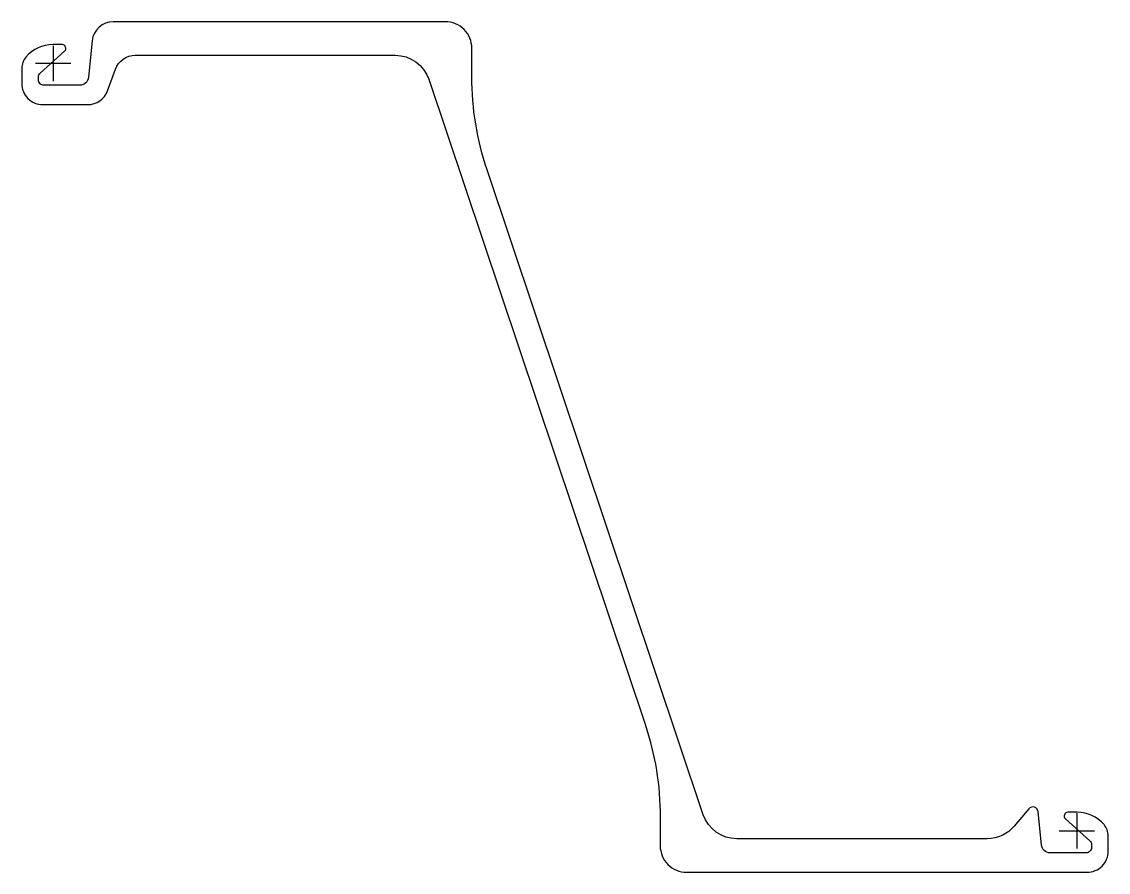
# Model space of a CAD drawing. Header units: millimetres. Extents: x -18 to 598, y -458 to 24.
import ezdxf

# ---------------------------------------------------------------- set-up
doc = ezdxf.new("R2010")
doc.units = ezdxf.units.MM
doc.header["$LTSCALE"] = 0.2

msp = doc.modelspace()

# ---------------------------------------------------------------- linework, layer by layer
at = {"flags": 128}
msp.add_lwpolyline([(212.8, -9.14), (335.32, -374.51, -0.08106), (343.93, -427.29), (343.93, -443.5, 0.414214), (358.93, -458.5), (585.75, -458.5, 0.414214), (597.75, -446.5), (597.75, -438, 0.17875), (595.35, -431.5, 0.219232), (580.15, -424.5), (574.88, -424.5, 0.687281), (573.45, -428.21), (587.26, -440.64, -0.212557), (588.25, -442.87), (588.25, -444.5, -0.414214), (585.25, -447.5), (564.86, -447.5, -0.385312), (559.89, -443), (558.01, -424.2, 0.663701), (552.72, -422.57), (544.51, -432.36, -0.221695), (529.19, -439.5), (387.32, -439.5, -0.322331), (368.36, -425.86), (245.84, -60.49, -0.08106), (237.23, -7.71), (237.23, 8.5, 0.414214), (222.23, 23.5), (34.12, 23.5, 0.385312), (22.18, 12.69), (20.11, -8, -0.385312), (15.14, -12.5), (-5.25, -12.5, -0.414214), (-8.25, -9.5), (-8.25, -7.87, -0.212557), (-7.26, -5.64), (6.55, 6.79, 0.687281), (5.12, 10.5), (-0.15, 10.5, 0.219232), (-15.35, 3.5, 0.17875), (-17.75, -3), (-17.75, -11.5, 0.414214), (-5.75, -23.5), (19.6, -23.5, 0.315299), (30.87, -15.6), (35.32, -3.4, -0.315299), (46.59, 4.5), (193.84, 4.5, -0.322331)], format="xyb", close=True, dxfattribs=at)
at = {"layer": 'DEFPOINTS'}
for p, q in [((0, 9.9), (0, -10.1)), ((-10, 0), (10, 0)), ((580, -425), (580, -445)), ((570, -435), (590, -435))]:
    msp.add_line(p, q, dxfattribs=at)

doc.saveas('drawing.dxf')
